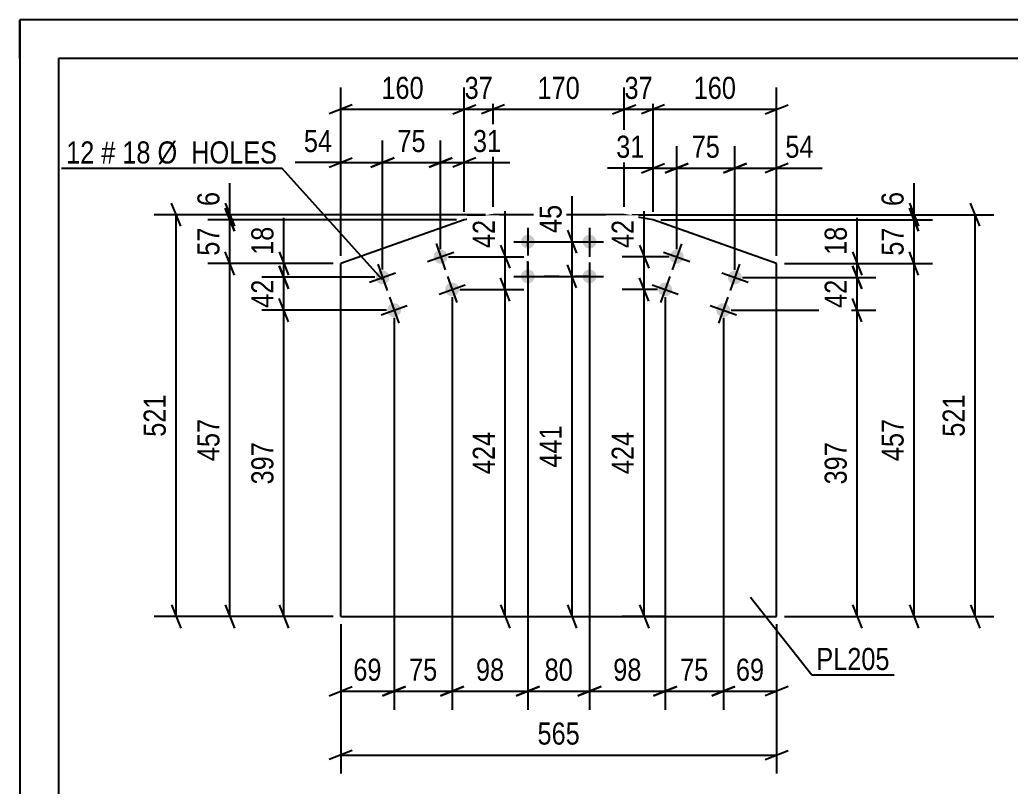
# Model space of a CAD drawing. Header units: millimetres. Extents: x 0 to 420, y 0 to 297.
# Drawn here: x 0 to 128.4, y 197.7 to 297 of the extents above; entities that cross this region are included whole.
import ezdxf

# ---------------------------------------------------------------- set-up
doc = ezdxf.new("R2010")
doc.units = ezdxf.units.MM
doc.linetypes.add('DXK_LINE_DOT2', pattern=[3.9198, 1.9599, -1.9599])
doc.styles.add('Arial Narrow', font='ARIALN.TTF', dxfattribs={"height": 0.2})

# ---------------------------------------------------------------- blocks, each defined once
blk = doc.blocks.new('Unknown-318886912-1117')
at = {"color": 5, "linetype": 'Continuous'}
for p, q in [((420, 297), (0, 297)), ((0, 297), (0, 0)), ((0, 292), (0, 297)), ((415, 292), (5, 292)), ((5, 292), (5, 5))]:
    blk.add_line(p, q, dxfattribs=at)
blk = doc.blocks.new('Part-318886912-1474 - 1415')
at = {"color": 2, "linetype": 'Continuous'}
for p, q in [((57.63, 271.1), (41.61, 265.42)), ((61.36, 271.75), (57.63, 271.1)), ((78.36, 271.75), (61.36, 271.75)), ((82.1, 271.1), (78.36, 271.75)), ((98.12, 265.42), (82.1, 271.1)), ((41.61, 219.68), (41.61, 265.42)), ((98.12, 219.68), (98.12, 265.42)), ((41.61, 219.68), (98.12, 219.68))]:
    blk.add_line(p, q, dxfattribs=at)
blk = doc.blocks.new('Bolt-318886912-1449 - 1415')
at = {"linetype": 'Continuous'}
for points in [[(55.41, 266.6, -1), (53.71, 266, -1)], [(47.87, 263.93, -1), (46.17, 263.32, -1)], [(56.91, 262.36, -1), (55.21, 261.76, -1)], [(49.37, 259.68, -1), (47.68, 259.08, -1)]]:
    blk.add_hatch(color=1, dxfattribs=at).paths.add_polyline_path(points)
at = {"color": 1, "linetype": 'Continuous'}
for p, q in [((53.96, 268), (55.16, 264.6)), ((52.86, 265.7), (56.26, 266.9)), ((46.42, 265.32), (47.62, 261.93)), ((45.32, 263.02), (48.72, 264.23)), ((55.46, 263.75), (56.66, 260.36)), ((54.37, 261.46), (57.76, 262.66)), ((47.92, 261.08), (49.13, 257.69)), ((46.83, 258.78), (50.22, 259.99))]:
    blk.add_line(p, q, dxfattribs=at)
blk = doc.blocks.new('Bolt-318886912-1454 - 1415')
at = {"linetype": 'Continuous'}
for points in [[(66.76, 268.25, -1), (64.96, 268.25, -1)], [(74.76, 268.25, -1), (72.96, 268.25, -1)], [(66.76, 263.75, -1), (64.96, 263.75, -1)], [(74.76, 263.75, -1), (72.96, 263.75, -1)]]:
    blk.add_hatch(color=1, dxfattribs=at).paths.add_polyline_path(points)
at = {"color": 1, "linetype": 'Continuous'}
for p, q in [((65.86, 270.05), (65.86, 266.45)), ((73.86, 270.05), (73.86, 266.45)), ((64.06, 268.25), (67.66, 268.25)), ((72.06, 268.25), (75.66, 268.25)), ((65.86, 265.55), (65.86, 261.95)), ((73.86, 265.55), (73.86, 261.95)), ((64.06, 263.75), (67.66, 263.75)), ((72.06, 263.75), (75.66, 263.75))]:
    blk.add_line(p, q, dxfattribs=at)
blk = doc.blocks.new('Bolt-318886912-1459 - 1415')
at = {"linetype": 'Continuous'}
for points in [[(86.02, 266, -1), (84.32, 266.6, -1)], [(93.56, 263.32, -1), (91.86, 263.92, -1)], [(84.51, 261.76, -1), (82.82, 262.36, -1)], [(92.05, 259.08, -1), (90.36, 259.68, -1)]]:
    blk.add_hatch(color=1, dxfattribs=at).paths.add_polyline_path(points)
at = {"color": 1, "linetype": 'Continuous'}
for p, q in [((85.77, 267.99), (84.57, 264.6)), ((83.47, 266.9), (86.87, 265.7)), ((93.31, 265.32), (92.11, 261.93)), ((84.27, 263.75), (83.06, 260.36)), ((91.01, 264.22), (94.41, 263.02)), ((81.97, 262.66), (85.36, 261.45)), ((91.81, 261.08), (90.6, 257.68)), ((89.51, 259.98), (92.9, 258.78))]:
    blk.add_line(p, q, dxfattribs=at)
blk = doc.blocks.new('Rectangle-318886912-1833 - 1415')
at = {"color": 1, "linetype": 'DXK_LINE_DOT2'}
blk.add_lwpolyline([(65.86, 268.25), (73.86, 268.25), (73.86, 263.75), (65.86, 263.75), (65.86, 268.25)], close=True, dxfattribs=at)
blk = doc.blocks.new('StraightDimension-318886912-1695 - 1415')
at = {"color": 7, "linetype": 'Continuous'}
for p, q in [((62.94, 266.3), (62.94, 272.21)), ((62.94, 266.3), (62.94, 272.21)), ((62.34, 267.8), (63.54, 264.8)), ((55.56, 266.3), (65.34, 266.3)), ((62.94, 262.06), (62.94, 266.3)), ((63.54, 260.56), (62.34, 263.56)), ((57.06, 262.06), (65.34, 262.06))]:
    blk.add_line(p, q, dxfattribs=at)
at = {"color": 0}
blk.add_wipeout([(62.19, 271.68), (57.99, 271.68), (57.99, 266.82), (62.19, 266.82)], dxfattribs=at)
at = {"color": 3, "style": 'Arial Narrow'}
blk.add_text('42', height=2.863, rotation=90.0002, dxfattribs=at).set_placement((61.59, 267.42))
blk = doc.blocks.new('StraightDimension-318886912-1498 - 1415')
at = {"color": 7, "linetype": 'Continuous'}
for p, q in [((33.63, 265.13), (34.83, 262.13)), ((46.02, 263.63), (31.38, 263.63)), ((34.23, 259.38), (34.23, 263.63)), ((34.83, 257.88), (33.63, 260.88)), ((47.52, 259.38), (31.38, 259.38))]:
    blk.add_line(p, q, dxfattribs=at)
at = {"color": 0}
blk.add_wipeout([(33.48, 263.93), (29.28, 263.93), (29.28, 259.08), (33.48, 259.08)], dxfattribs=at)
at = {"color": 3, "style": 'Arial Narrow'}
blk.add_text('42', height=2.863, rotation=90.0002, dxfattribs=at).set_placement((32.88, 259.68))
blk = doc.blocks.new('StraightDimension-318886912-1671 - 1415')
at = {"color": 7, "linetype": 'Continuous'}
for p, q in [((72.19, 262.25), (70.99, 265.25)), ((66.86, 263.75), (73.99, 263.75)), ((71.59, 219.68), (71.59, 263.75)), ((70.99, 221.18), (72.19, 218.18)), ((67.86, 219.68), (73.99, 219.68))]:
    blk.add_line(p, q, dxfattribs=at)
at = {"color": 0}
blk.add_wipeout([(70.84, 245.06), (66.64, 245.06), (66.64, 238.37), (70.84, 238.37)], dxfattribs=at)
at = {"color": 3, "style": 'Arial Narrow'}
blk.add_text('441', height=2.863, rotation=90.0002, dxfattribs=at).set_placement((70.24, 238.97))
blk = doc.blocks.new('StraightDimension-318886912-1792 - 1415')
at = {"color": 7, "linetype": 'Continuous'}
for p, q in [((85.17, 267.3), (85.17, 280.62)), ((92.71, 264.62), (92.71, 280.62)), ((83.67, 277.17), (86.67, 278.37)), ((85.17, 277.77), (92.71, 277.77)), ((94.21, 278.37), (91.21, 277.17))]:
    blk.add_line(p, q, dxfattribs=at)
at = {"color": 0}
blk.add_wipeout([(91.37, 278.52), (91.37, 282.72), (86.51, 282.72), (86.51, 278.52)], dxfattribs=at)
at = {"color": 3, "style": 'Arial Narrow'}
blk.add_text('75', height=2.863, dxfattribs=at).set_placement((87.11, 279.12))
blk = doc.blocks.new('StraightDimension-318886912-1513 - 1415')
at = {"color": 7, "linetype": 'Continuous'}
for p, q in [((109.16, 257.88), (107.96, 260.88)), ((92.21, 259.38), (110.96, 259.38)), ((108.56, 219.68), (108.56, 259.38)), ((107.96, 221.18), (109.16, 218.18)), ((99.12, 219.68), (110.96, 219.68))]:
    blk.add_line(p, q, dxfattribs=at)
at = {"color": 0}
blk.add_wipeout([(107.81, 242.88), (103.61, 242.88), (103.61, 236.19), (107.81, 236.19)], dxfattribs=at)
at = {"color": 3, "style": 'Arial Narrow'}
blk.add_text('397', height=2.863, rotation=90.0002, dxfattribs=at).set_placement((107.21, 236.79))
blk = doc.blocks.new('StraightDimension-318886912-1749 - 1415')
at = {"color": 7, "linetype": 'Continuous'}
for p, q in [((73.86, 262.75), (73.86, 207.6)), ((83.67, 261.06), (83.67, 207.6)), ((72.36, 209.4), (75.36, 210.6)), ((85.17, 210.6), (82.17, 209.4)), ((73.86, 210), (83.67, 210))]:
    blk.add_line(p, q, dxfattribs=at)
at = {"color": 0}
blk.add_wipeout([(81.19, 210.75), (81.19, 214.95), (76.34, 214.95), (76.34, 210.75)], dxfattribs=at)
at = {"color": 3, "style": 'Arial Narrow'}
blk.add_text('98', height=2.863, dxfattribs=at).set_placement((76.94, 211.35))
blk = doc.blocks.new('StraightDimension-318886912-1476 - 1415')
at = {"color": 7, "linetype": 'Continuous'}
for p, q in [((124.46, 270.25), (123.26, 273.25)), ((79.36, 271.75), (126.26, 271.75)), ((123.86, 219.68), (123.86, 271.75)), ((123.26, 221.18), (124.46, 218.18)), ((99.12, 219.68), (126.26, 219.68))]:
    blk.add_line(p, q, dxfattribs=at)
at = {"color": 0}
blk.add_wipeout([(123.11, 249.06), (118.91, 249.06), (118.91, 242.37), (123.11, 242.37)], dxfattribs=at)
at = {"color": 3, "style": 'Arial Narrow'}
blk.add_text('521', height=2.863, rotation=90.0002, dxfattribs=at).set_placement((122.51, 242.97))
blk = doc.blocks.new('StraightDimension-318886912-1487 - 1415')
at = {"color": 7, "linetype": 'Continuous'}
for p, q in [((34.23, 265.42), (34.23, 271.33)), ((34.23, 265.42), (34.23, 271.33)), ((33.63, 266.92), (34.83, 263.92)), ((40.61, 265.42), (31.38, 265.42)), ((34.83, 262.13), (33.63, 265.13)), ((34.23, 263.63), (34.23, 265.42)), ((46.02, 263.63), (31.38, 263.63))]:
    blk.add_line(p, q, dxfattribs=at)
at = {"color": 0}
blk.add_wipeout([(33.48, 270.8), (29.28, 270.8), (29.28, 265.94), (33.48, 265.94)], dxfattribs=at)
at = {"color": 3, "style": 'Arial Narrow'}
blk.add_text('18', height=2.863, rotation=90.0002, dxfattribs=at).set_placement((32.88, 266.54))
blk = doc.blocks.new('StraightDimension-318886912-1506 - 1415')
at = {"color": 7, "linetype": 'Continuous'}
for p, q in [((34.83, 257.88), (33.63, 260.88)), ((47.52, 259.38), (31.38, 259.38)), ((34.23, 219.68), (34.23, 259.38)), ((33.63, 221.18), (34.83, 218.18)), ((40.61, 219.68), (31.38, 219.68))]:
    blk.add_line(p, q, dxfattribs=at)
at = {"color": 0}
blk.add_wipeout([(33.48, 242.88), (29.28, 242.88), (29.28, 236.19), (33.48, 236.19)], dxfattribs=at)
at = {"color": 3, "style": 'Arial Narrow'}
blk.add_text('397', height=2.863, rotation=90.0002, dxfattribs=at).set_placement((32.88, 236.79))
blk = doc.blocks.new('StraightDimension-318886912-1519 - 1415')
at = {"color": 7, "linetype": 'Continuous'}
for p, q in [((107.96, 265.12), (109.16, 262.12)), ((93.71, 263.62), (110.96, 263.62)), ((108.56, 259.38), (108.56, 263.62)), ((109.16, 257.88), (107.96, 260.88)), ((92.21, 259.38), (110.96, 259.38))]:
    blk.add_line(p, q, dxfattribs=at)
at = {"color": 0}
blk.add_wipeout([(107.81, 263.93), (103.61, 263.93), (103.61, 259.07), (107.81, 259.07)], dxfattribs=at)
at = {"color": 3, "style": 'Arial Narrow'}
blk.add_text('42', height=2.863, rotation=90.0002, dxfattribs=at).set_placement((107.21, 259.67))
blk = doc.blocks.new('StraightDimension-318886912-1527 - 1415')
at = {"color": 7, "linetype": 'Continuous'}
for p, q in [((108.56, 265.42), (108.56, 271.32)), ((108.56, 265.42), (108.56, 271.32)), ((107.96, 266.92), (109.16, 263.92)), ((99.12, 265.42), (110.96, 265.42)), ((109.16, 262.12), (107.96, 265.12)), ((108.56, 263.62), (108.56, 265.42)), ((93.71, 263.62), (110.96, 263.62))]:
    blk.add_line(p, q, dxfattribs=at)
at = {"color": 0}
blk.add_wipeout([(107.81, 270.8), (103.61, 270.8), (103.61, 265.94), (107.81, 265.94)], dxfattribs=at)
at = {"color": 3, "style": 'Arial Narrow'}
blk.add_text('18', height=2.863, rotation=90.0002, dxfattribs=at).set_placement((107.21, 266.54))
blk = doc.blocks.new('StraightDimension-318886912-1537 - 1415')
at = {"color": 7, "linetype": 'Continuous'}
for p, q in [((20.87, 270.25), (19.67, 273.25)), ((60.36, 271.75), (17.42, 271.75)), ((20.27, 219.68), (20.27, 271.75)), ((19.67, 221.18), (20.87, 218.18)), ((40.61, 219.68), (17.42, 219.68))]:
    blk.add_line(p, q, dxfattribs=at)
at = {"color": 0}
blk.add_wipeout([(19.52, 249.06), (15.32, 249.06), (15.32, 242.37), (19.52, 242.37)], dxfattribs=at)
at = {"color": 3, "style": 'Arial Narrow'}
blk.add_text('521', height=2.863, rotation=90.0002, dxfattribs=at).set_placement((18.92, 242.97))
blk = doc.blocks.new('StraightDimension-318886912-1545 - 1415')
at = {"color": 7, "linetype": 'Continuous'}
for p, q in [((115.93, 271.75), (115.93, 275.82)), ((115.93, 271.75), (115.93, 275.82)), ((115.33, 273.25), (116.53, 270.25)), ((116.53, 269.6), (115.33, 272.6)), ((79.36, 271.75), (118.33, 271.75)), ((83.1, 271.1), (118.33, 271.1)), ((115.93, 271.1), (115.93, 271.75))]:
    blk.add_line(p, q, dxfattribs=at)
at = {"color": 0}
blk.add_wipeout([(115.18, 275.3), (110.98, 275.3), (110.98, 272.27), (115.18, 272.27)], dxfattribs=at)
at = {"color": 3, "style": 'Arial Narrow'}
blk.add_text('6', height=2.86, rotation=90.0002, dxfattribs=at).set_placement((114.58, 272.87))
blk = doc.blocks.new('StraightDimension-318886912-1553 - 1415')
at = {"color": 7, "linetype": 'Continuous'}
for p, q in [((115.33, 272.6), (116.53, 269.6)), ((83.1, 271.1), (118.33, 271.1)), ((115.93, 265.42), (115.93, 271.1)), ((116.53, 263.92), (115.33, 266.92)), ((99.12, 265.42), (118.33, 265.42))]:
    blk.add_line(p, q, dxfattribs=at)
at = {"color": 0}
blk.add_wipeout([(115.18, 270.69), (110.98, 270.69), (110.98, 265.83), (115.18, 265.83)], dxfattribs=at)
at = {"color": 3, "style": 'Arial Narrow'}
blk.add_text('57', height=2.863, rotation=90.0002, dxfattribs=at).set_placement((114.58, 266.43))
blk = doc.blocks.new('StraightDimension-318886912-1561 - 1415')
at = {"color": 7, "linetype": 'Continuous'}
for p, q in [((116.53, 263.92), (115.33, 266.92)), ((99.12, 265.42), (118.33, 265.42)), ((115.93, 219.68), (115.93, 265.42)), ((115.33, 221.18), (116.53, 218.18)), ((99.12, 219.68), (118.33, 219.68))]:
    blk.add_line(p, q, dxfattribs=at)
at = {"color": 0}
blk.add_wipeout([(115.18, 245.89), (110.98, 245.89), (110.98, 239.21), (115.18, 239.21)], dxfattribs=at)
at = {"color": 3, "style": 'Arial Narrow'}
blk.add_text('457', height=2.863, rotation=90.0002, dxfattribs=at).set_placement((114.58, 239.81))
blk = doc.blocks.new('StraightDimension-318886912-1568 - 1415')
at = {"color": 7, "linetype": 'Continuous'}
for p, q in [((27.83, 263.92), (26.63, 266.92)), ((40.61, 265.42), (24.38, 265.42)), ((27.23, 219.68), (27.23, 265.42)), ((26.63, 221.18), (27.83, 218.18)), ((40.61, 219.68), (24.38, 219.68))]:
    blk.add_line(p, q, dxfattribs=at)
at = {"color": 0}
blk.add_wipeout([(26.48, 245.89), (22.28, 245.89), (22.28, 239.21), (26.48, 239.21)], dxfattribs=at)
at = {"color": 3, "style": 'Arial Narrow'}
blk.add_text('457', height=2.863, rotation=90.0002, dxfattribs=at).set_placement((25.88, 239.81))
blk = doc.blocks.new('StraightDimension-318886912-1574 - 1415')
at = {"color": 7, "linetype": 'Continuous'}
for p, q in [((26.63, 272.6), (27.83, 269.6)), ((56.63, 271.1), (24.38, 271.1)), ((27.23, 265.42), (27.23, 271.1)), ((27.83, 263.92), (26.63, 266.92)), ((40.61, 265.42), (24.38, 265.42))]:
    blk.add_line(p, q, dxfattribs=at)
at = {"color": 0}
blk.add_wipeout([(26.48, 270.69), (22.28, 270.69), (22.28, 265.83), (26.48, 265.83)], dxfattribs=at)
at = {"color": 3, "style": 'Arial Narrow'}
blk.add_text('57', height=2.863, rotation=90.0002, dxfattribs=at).set_placement((25.88, 266.43))
blk = doc.blocks.new('StraightDimension-318886912-1582 - 1415')
at = {"color": 7, "linetype": 'Continuous'}
for p, q in [((27.23, 271.75), (27.23, 275.82)), ((27.23, 271.75), (27.23, 275.82)), ((26.63, 273.25), (27.83, 270.25)), ((27.83, 269.6), (26.63, 272.6)), ((60.36, 271.75), (24.38, 271.75)), ((56.63, 271.1), (24.38, 271.1)), ((27.23, 271.1), (27.23, 271.75))]:
    blk.add_line(p, q, dxfattribs=at)
at = {"color": 0}
blk.add_wipeout([(26.48, 275.3), (22.28, 275.3), (22.28, 272.27), (26.48, 272.27)], dxfattribs=at)
at = {"color": 3, "style": 'Arial Narrow'}
blk.add_text('6', height=2.86, rotation=90.0002, dxfattribs=at).set_placement((25.88, 272.87))
blk = doc.blocks.new('StraightDimension-318886912-1719 - 1415')
at = {"color": 7, "linetype": 'Continuous'}
for p, q in [((48.52, 258.38), (48.52, 207.6)), ((41.61, 218.68), (41.61, 207.6)), ((40.11, 209.4), (43.11, 210.6)), ((50.02, 210.6), (47.02, 209.4)), ((41.61, 210), (48.52, 210))]:
    blk.add_line(p, q, dxfattribs=at)
at = {"color": 0}
blk.add_wipeout([(47.49, 210.75), (47.49, 214.95), (42.64, 214.95), (42.64, 210.75)], dxfattribs=at)
at = {"color": 3, "style": 'Arial Narrow'}
blk.add_text('69', height=2.863, dxfattribs=at).set_placement((43.24, 211.35))
blk = doc.blocks.new('StraightDimension-318886912-1591 - 1415')
at = {"color": 7, "linetype": 'Continuous'}
for p, q in [((41.61, 218.68), (41.61, 199.33)), ((98.12, 218.68), (98.12, 199.33)), ((43.11, 202.33), (40.11, 201.13)), ((41.61, 201.73), (98.12, 201.73)), ((96.62, 201.13), (99.62, 202.33))]:
    blk.add_line(p, q, dxfattribs=at)
at = {"color": 0}
blk.add_wipeout([(73.21, 202.48), (73.21, 206.68), (66.52, 206.68), (66.52, 202.48)], dxfattribs=at)
at = {"color": 3, "style": 'Arial Narrow'}
blk.add_text('565', height=2.863, dxfattribs=at).set_placement((67.12, 203.08))
blk = doc.blocks.new('StraightDimension-318886912-1660 - 1415')
at = {"color": 7, "linetype": 'Continuous'}
for p, q in [((80.95, 266.3), (80.95, 272.2)), ((80.95, 266.3), (80.95, 272.2)), ((80.35, 267.8), (81.55, 264.8)), ((84.17, 266.3), (78.1, 266.3)), ((80.95, 262.06), (80.95, 266.3)), ((81.55, 260.56), (80.35, 263.56)), ((82.67, 262.06), (78.1, 262.06))]:
    blk.add_line(p, q, dxfattribs=at)
at = {"color": 0}
blk.add_wipeout([(80.2, 271.68), (76, 271.68), (76, 266.82), (80.2, 266.82)], dxfattribs=at)
at = {"color": 3, "style": 'Arial Narrow'}
blk.add_text('42', height=2.863, rotation=90.0002, dxfattribs=at).set_placement((79.6, 267.42))
blk = doc.blocks.new('StraightDimension-318886912-1596 - 1415')
at = {"color": 7, "linetype": 'Continuous'}
for p, q in [((82.1, 272.1), (82.1, 288.25)), ((98.12, 266.42), (98.12, 288.25)), ((83.6, 286), (80.6, 284.8)), ((82.1, 285.4), (98.12, 285.4)), ((96.62, 284.8), (99.62, 286))]:
    blk.add_line(p, q, dxfattribs=at)
at = {"color": 0}
blk.add_wipeout([(93.45, 286.15), (93.45, 290.35), (86.77, 290.35), (86.77, 286.15)], dxfattribs=at)
at = {"color": 3, "style": 'Arial Narrow'}
blk.add_text('160', height=2.863, dxfattribs=at).set_placement((87.37, 286.75))
blk = doc.blocks.new('StraightDimension-318886912-1606 - 1415')
at = {"color": 7, "linetype": 'Continuous'}
for p, q in [((78.36, 272.75), (78.36, 288.25)), ((82.1, 272.1), (82.1, 288.25)), ((76.86, 284.8), (79.86, 286)), ((78.36, 285.4), (82.1, 285.4)), ((83.6, 286), (80.6, 284.8))]:
    blk.add_line(p, q, dxfattribs=at)
at = {"color": 0}
blk.add_wipeout([(82.66, 286.15), (82.66, 290.35), (77.8, 290.35), (77.8, 286.15)], dxfattribs=at)
at = {"color": 3, "style": 'Arial Narrow'}
blk.add_text('37', height=2.863, dxfattribs=at).set_placement((78.4, 286.75))
blk = doc.blocks.new('StraightDimension-318886912-1823 - 1415')
at = {"color": 7, "linetype": 'Continuous'}
for p, q in [((41.61, 266.42), (41.61, 281.36)), ((47.02, 264.63), (47.02, 281.36)), ((40.11, 277.91), (43.11, 279.11)), ((48.52, 279.11), (45.52, 277.91)), ((41.61, 278.51), (35.7, 278.51)), ((41.61, 278.51), (35.7, 278.51)), ((41.61, 278.51), (47.02, 278.51))]:
    blk.add_line(p, q, dxfattribs=at)
at = {"color": 0}
blk.add_wipeout([(41.08, 279.26), (41.08, 283.46), (36.23, 283.46), (36.23, 279.26)], dxfattribs=at)
at = {"color": 3, "style": 'Arial Narrow'}
blk.add_text('54', height=2.863, dxfattribs=at).set_placement((36.83, 279.86))
blk = doc.blocks.new('StraightDimension-318886912-1616 - 1415')
at = {"color": 7, "linetype": 'Continuous'}
for p, q in [((61.36, 272.75), (61.36, 288.25)), ((78.36, 272.75), (78.36, 288.25)), ((62.86, 286), (59.86, 284.8)), ((61.36, 285.4), (78.36, 285.4)), ((76.86, 284.8), (79.86, 286))]:
    blk.add_line(p, q, dxfattribs=at)
at = {"color": 0}
blk.add_wipeout([(73.21, 286.15), (73.21, 290.35), (66.52, 290.35), (66.52, 286.15)], dxfattribs=at)
at = {"color": 3, "style": 'Arial Narrow'}
blk.add_text('170', height=2.863, dxfattribs=at).set_placement((67.12, 286.75))
blk = doc.blocks.new('StraightDimension-318886912-1626 - 1415')
at = {"color": 7, "linetype": 'Continuous'}
for p, q in [((57.63, 272.1), (57.63, 288.25)), ((61.36, 272.75), (61.36, 288.25)), ((56.13, 284.8), (59.13, 286)), ((57.63, 285.4), (61.36, 285.4)), ((62.86, 286), (59.86, 284.8))]:
    blk.add_line(p, q, dxfattribs=at)
at = {"color": 0}
blk.add_wipeout([(61.93, 286.15), (61.93, 290.35), (57.07, 290.35), (57.07, 286.15)], dxfattribs=at)
at = {"color": 3, "style": 'Arial Narrow'}
blk.add_text('37', height=2.863, dxfattribs=at).set_placement((57.67, 286.75))
blk = doc.blocks.new('StraightDimension-318886912-1636 - 1415')
at = {"color": 7, "linetype": 'Continuous'}
for p, q in [((41.61, 266.42), (41.61, 288.25)), ((57.63, 272.1), (57.63, 288.25)), ((43.11, 286), (40.11, 284.8)), ((41.61, 285.4), (57.63, 285.4)), ((56.13, 284.8), (59.13, 286))]:
    blk.add_line(p, q, dxfattribs=at)
at = {"color": 0}
blk.add_wipeout([(52.96, 286.15), (52.96, 290.35), (46.28, 290.35), (46.28, 286.15)], dxfattribs=at)
at = {"color": 3, "style": 'Arial Narrow'}
blk.add_text('160', height=2.863, dxfattribs=at).set_placement((46.88, 286.75))
blk = doc.blocks.new('StraightDimension-318886912-1647 - 1415')
at = {"color": 7, "linetype": 'Continuous'}
for p, q in [((81.55, 260.56), (80.35, 263.56)), ((82.67, 262.06), (78.1, 262.06)), ((80.95, 219.68), (80.95, 262.06)), ((80.35, 221.18), (81.55, 218.18)), ((83.66, 219.68), (78.1, 219.68))]:
    blk.add_line(p, q, dxfattribs=at)
at = {"color": 0}
blk.add_wipeout([(80.2, 244.21), (76, 244.21), (76, 237.53), (80.2, 237.53)], dxfattribs=at)
at = {"color": 3, "style": 'Arial Narrow'}
blk.add_text('424', height=2.863, rotation=90.0002, dxfattribs=at).set_placement((79.6, 238.13))
blk = doc.blocks.new('StraightDimension-318886912-1684 - 1415')
at = {"color": 7, "linetype": 'Continuous'}
for p, q in [((71.59, 268.25), (71.59, 274.15)), ((71.59, 268.25), (71.59, 274.15)), ((70.99, 269.75), (72.19, 266.75)), ((66.86, 268.25), (73.99, 268.25)), ((71.59, 263.75), (71.59, 268.25)), ((72.19, 262.25), (70.99, 265.25)), ((66.86, 263.75), (73.99, 263.75))]:
    blk.add_line(p, q, dxfattribs=at)
at = {"color": 0}
blk.add_wipeout([(70.84, 273.63), (66.64, 273.63), (66.64, 268.77), (70.84, 268.77)], dxfattribs=at)
at = {"color": 3, "style": 'Arial Narrow'}
blk.add_text('45', height=2.863, rotation=90.0002, dxfattribs=at).set_placement((70.24, 269.37))
blk = doc.blocks.new('StraightDimension-318886912-1705 - 1415')
at = {"color": 7, "linetype": 'Continuous'}
for p, q in [((63.54, 260.56), (62.34, 263.56)), ((57.06, 262.06), (65.34, 262.06)), ((62.94, 219.68), (62.94, 262.06)), ((62.34, 221.18), (63.54, 218.18)), ((58.06, 219.68), (65.34, 219.68))]:
    blk.add_line(p, q, dxfattribs=at)
at = {"color": 0}
blk.add_wipeout([(62.19, 244.21), (57.99, 244.21), (57.99, 237.53), (62.19, 237.53)], dxfattribs=at)
at = {"color": 3, "style": 'Arial Narrow'}
blk.add_text('424', height=2.863, rotation=90.0002, dxfattribs=at).set_placement((61.59, 238.13))
blk = doc.blocks.new('StraightDimension-318886912-1725 - 1415')
at = {"color": 7, "linetype": 'Continuous'}
for p, q in [((56.06, 261.06), (56.06, 207.6)), ((48.52, 258.38), (48.52, 207.6)), ((47.02, 209.4), (50.02, 210.6)), ((57.56, 210.6), (54.56, 209.4)), ((48.52, 210), (56.06, 210))]:
    blk.add_line(p, q, dxfattribs=at)
at = {"color": 0}
blk.add_wipeout([(54.72, 210.75), (54.72, 214.95), (49.87, 214.95), (49.87, 210.75)], dxfattribs=at)
at = {"color": 3, "style": 'Arial Narrow'}
blk.add_text('75', height=2.863, dxfattribs=at).set_placement((50.47, 211.35))
blk = doc.blocks.new('StraightDimension-318886912-1733 - 1415')
at = {"color": 7, "linetype": 'Continuous'}
for p, q in [((65.86, 262.75), (65.86, 207.6)), ((56.06, 261.06), (56.06, 207.6)), ((54.56, 209.4), (57.56, 210.6)), ((67.36, 210.6), (64.36, 209.4)), ((56.06, 210), (65.86, 210))]:
    blk.add_line(p, q, dxfattribs=at)
at = {"color": 0}
blk.add_wipeout([(63.39, 210.75), (63.39, 214.95), (58.54, 214.95), (58.54, 210.75)], dxfattribs=at)
at = {"color": 3, "style": 'Arial Narrow'}
blk.add_text('98', height=2.863, dxfattribs=at).set_placement((59.14, 211.35))
blk = doc.blocks.new('StraightDimension-318886912-1741 - 1415')
at = {"color": 7, "linetype": 'Continuous'}
for p, q in [((65.86, 262.75), (65.86, 207.6)), ((73.86, 262.75), (73.86, 207.6)), ((64.36, 209.4), (67.36, 210.6)), ((75.36, 210.6), (72.36, 209.4)), ((65.86, 210), (73.86, 210))]:
    blk.add_line(p, q, dxfattribs=at)
at = {"color": 0}
blk.add_wipeout([(72.29, 210.75), (72.29, 214.95), (67.44, 214.95), (67.44, 210.75)], dxfattribs=at)
at = {"color": 3, "style": 'Arial Narrow'}
blk.add_text('80', height=2.863, dxfattribs=at).set_placement((68.04, 211.35))
blk = doc.blocks.new('StraightDimension-318886912-1757 - 1415')
at = {"color": 7, "linetype": 'Continuous'}
for p, q in [((83.67, 261.06), (83.67, 207.6)), ((91.21, 258.38), (91.21, 207.6)), ((82.17, 209.4), (85.17, 210.6)), ((92.71, 210.6), (89.71, 209.4)), ((83.67, 210), (91.21, 210))]:
    blk.add_line(p, q, dxfattribs=at)
at = {"color": 0}
blk.add_wipeout([(89.86, 210.75), (89.86, 214.95), (85.01, 214.95), (85.01, 210.75)], dxfattribs=at)
at = {"color": 3, "style": 'Arial Narrow'}
blk.add_text('75', height=2.863, dxfattribs=at).set_placement((85.61, 211.35))
blk = doc.blocks.new('StraightDimension-318886912-1765 - 1415')
at = {"color": 7, "linetype": 'Continuous'}
for p, q in [((91.21, 258.38), (91.21, 207.6)), ((98.12, 218.68), (98.12, 207.6)), ((89.71, 209.4), (92.71, 210.6)), ((99.62, 210.6), (96.62, 209.4)), ((91.21, 210), (98.12, 210))]:
    blk.add_line(p, q, dxfattribs=at)
at = {"color": 0}
blk.add_wipeout([(97.09, 210.75), (97.09, 214.95), (92.24, 214.95), (92.24, 210.75)], dxfattribs=at)
at = {"color": 3, "style": 'Arial Narrow'}
blk.add_text('69', height=2.863, dxfattribs=at).set_placement((92.84, 211.35))
blk = doc.blocks.new('StraightDimension-318886912-1772 - 1415')
at = {"color": 7, "linetype": 'Continuous'}
for p, q in [((82.1, 272.1), (82.1, 280.62)), ((85.17, 267.3), (85.17, 280.62)), ((82.1, 277.77), (76.19, 277.77)), ((82.1, 277.77), (76.19, 277.77)), ((80.6, 277.17), (83.6, 278.37)), ((82.1, 277.77), (85.17, 277.77)), ((86.67, 278.37), (83.67, 277.17))]:
    blk.add_line(p, q, dxfattribs=at)
at = {"color": 0}
blk.add_wipeout([(81.57, 278.52), (81.57, 282.72), (76.72, 282.72), (76.72, 278.52)], dxfattribs=at)
at = {"color": 3, "style": 'Arial Narrow'}
blk.add_text('31', height=2.863, dxfattribs=at).set_placement((77.32, 279.12))
blk = doc.blocks.new('StraightDimension-318886912-1782 - 1415')
at = {"color": 7, "linetype": 'Continuous'}
for p, q in [((92.71, 264.62), (92.71, 280.62)), ((98.12, 266.42), (98.12, 280.62)), ((91.21, 277.17), (94.21, 278.37)), ((92.71, 277.77), (98.12, 277.77)), ((99.62, 278.37), (96.62, 277.17)), ((98.12, 277.77), (104.03, 277.77)), ((98.12, 277.77), (104.03, 277.77))]:
    blk.add_line(p, q, dxfattribs=at)
at = {"color": 0}
blk.add_wipeout([(103.5, 278.52), (103.5, 282.72), (98.65, 282.72), (98.65, 278.52)], dxfattribs=at)
at = {"color": 3, "style": 'Arial Narrow'}
blk.add_text('54', height=2.863, dxfattribs=at).set_placement((99.25, 279.12))
blk = doc.blocks.new('StraightDimension-318886912-1803 - 1415')
at = {"color": 7, "linetype": 'Continuous'}
for p, q in [((54.56, 267.3), (54.56, 281.36)), ((57.63, 272.1), (57.63, 281.36)), ((53.06, 277.91), (56.06, 279.11)), ((59.13, 279.11), (56.13, 277.91)), ((54.56, 278.51), (57.63, 278.51)), ((57.63, 278.51), (63.54, 278.51)), ((57.63, 278.51), (63.54, 278.51))]:
    blk.add_line(p, q, dxfattribs=at)
at = {"color": 0}
blk.add_wipeout([(63.01, 279.26), (63.01, 283.46), (58.15, 283.46), (58.15, 279.26)], dxfattribs=at)
at = {"color": 3, "style": 'Arial Narrow'}
blk.add_text('31', height=2.863, dxfattribs=at).set_placement((58.75, 279.86))
blk = doc.blocks.new('StraightDimension-318886912-1813 - 1415')
at = {"color": 7, "linetype": 'Continuous'}
for p, q in [((47.02, 264.63), (47.02, 281.36)), ((54.56, 267.3), (54.56, 281.36)), ((45.52, 277.91), (48.52, 279.11)), ((56.06, 279.11), (53.06, 277.91)), ((47.02, 278.51), (54.56, 278.51))]:
    blk.add_line(p, q, dxfattribs=at)
at = {"color": 0}
blk.add_wipeout([(53.22, 279.26), (53.22, 283.46), (48.36, 283.46), (48.36, 279.26)], dxfattribs=at)
at = {"color": 3, "style": 'Arial Narrow'}
blk.add_text('75', height=2.863, dxfattribs=at).set_placement((48.96, 279.86))
blk = doc.blocks.new('MarkSet-318886912-1872 - 1415')
at = {"color": 0}
for points in [[(9.66, 278.38), (9.66, 281.38), (6.01, 281.38), (6.01, 278.38)], [(12.39, 278.38), (12.39, 281.38), (10.56, 281.38), (10.56, 278.38)], [(16.95, 278.38), (16.95, 281.38), (13.29, 281.38), (13.29, 278.38)], [(33.37, 278.38), (33.37, 281.38), (17.85, 281.38), (17.85, 278.38)]]:
    blk.add_wipeout(points, dxfattribs=at)
for points in [[(9.66, 278.38), (9.66, 281.38), (6.01, 281.38), (6.01, 278.38)], [(12.39, 278.38), (12.39, 281.38), (10.56, 281.38), (10.56, 278.38)], [(16.95, 278.38), (16.95, 281.38), (13.29, 281.38), (13.29, 278.38)], [(33.37, 278.38), (33.37, 281.38), (17.85, 281.38), (17.85, 278.38)]]:
    blk.add_wipeout(points, dxfattribs=at)
at = {"color": 7, "linetype": 'Continuous'}
for p in [(5.41, 277.78), (46.96, 263.33)]:
    blk.add_line(p, (33.97, 277.78), dxfattribs=at)
at = {"color": 3, "style": 'Arial Narrow'}
for s, height, p in [('12', 2.863, (6.01, 278.38)), ('#', 2.86, (10.56, 278.38)), ('18', 2.863, (13.29, 278.38)), ('Ø  HOLES', 2.863, (17.85, 278.38))]:
    blk.add_text(s, height=height, dxfattribs=at).set_placement(p)
blk = doc.blocks.new('Mark-318886912-1470 - 1415')
at = {"color": 0}
blk.add_wipeout([(112.77, 212.74), (112.77, 215.74), (103.27, 215.74), (103.27, 212.74)], dxfattribs=at)
blk.add_wipeout([(112.77, 212.74), (112.77, 215.74), (103.27, 215.74), (103.27, 212.74)], dxfattribs=at)
at = {"color": 30, "linetype": 'Continuous'}
for p, q in [((94.73, 222.2), (102.67, 212.14)), ((102.67, 212.14), (113.37, 212.14))]:
    blk.add_line(p, q, dxfattribs=at)
at = {"color": 3, "style": 'Arial Narrow'}
blk.add_text('PL205', height=2.863, dxfattribs=at).set_placement((103.27, 212.74))

msp = doc.modelspace()

# ---------------------------------------------------------------- block references
for name in ['Unknown-318886912-1117', 'Part-318886912-1474 - 1415', 'Bolt-318886912-1454 - 1415', 'Bolt-318886912-1449 - 1415', 'Rectangle-318886912-1833 - 1415', 'Bolt-318886912-1459 - 1415']:
    msp.add_blockref(name, (0, 0))

# ---------------------------------------------------------------- next in the draw order: block references
for name in ['StraightDimension-318886912-1792 - 1415', 'StraightDimension-318886912-1695 - 1415', 'StraightDimension-318886912-1498 - 1415', 'StraightDimension-318886912-1671 - 1415', 'StraightDimension-318886912-1513 - 1415']:
    msp.add_blockref(name, (0, 0))

# ---------------------------------------------------------------- next in the draw order: block references
for name in ['StraightDimension-318886912-1487 - 1415', 'StraightDimension-318886912-1749 - 1415', 'StraightDimension-318886912-1506 - 1415']:
    msp.add_blockref(name, (0, 0))

# ---------------------------------------------------------------- next in the draw order: block references
for name in ['StraightDimension-318886912-1537 - 1415', 'StraightDimension-318886912-1476 - 1415']:
    msp.add_blockref(name, (0, 0))

# ---------------------------------------------------------------- next in the draw order: block references
for name in ['StraightDimension-318886912-1568 - 1415', 'StraightDimension-318886912-1519 - 1415']:
    msp.add_blockref(name, (0, 0))

# ---------------------------------------------------------------- next in the draw order: block references
for name in ['StraightDimension-318886912-1574 - 1415', 'StraightDimension-318886912-1527 - 1415', 'StraightDimension-318886912-1719 - 1415']:
    msp.add_blockref(name, (0, 0))

# ---------------------------------------------------------------- next in the draw order: block references
for name in ['StraightDimension-318886912-1582 - 1415', 'StraightDimension-318886912-1545 - 1415']:
    msp.add_blockref(name, (0, 0))

# ---------------------------------------------------------------- next in the draw order: block references
for name in ['StraightDimension-318886912-1823 - 1415', 'StraightDimension-318886912-1553 - 1415']:
    msp.add_blockref(name, (0, 0))

# ---------------------------------------------------------------- next in the draw order: block references
for name in ['StraightDimension-318886912-1660 - 1415', 'StraightDimension-318886912-1561 - 1415']:
    msp.add_blockref(name, (0, 0))

# ---------------------------------------------------------------- next in the draw order: block references
for name in ['StraightDimension-318886912-1596 - 1415', 'StraightDimension-318886912-1591 - 1415']:
    msp.add_blockref(name, (0, 0))

# ---------------------------------------------------------------- next in the draw order: block references
for name in ['StraightDimension-318886912-1606 - 1415', 'StraightDimension-318886912-1782 - 1415', 'StraightDimension-318886912-1705 - 1415', 'StraightDimension-318886912-1647 - 1415']:
    msp.add_blockref(name, (0, 0))

# ---------------------------------------------------------------- next in the draw order: block references
for name in ['StraightDimension-318886912-1616 - 1415', 'StraightDimension-318886912-1725 - 1415', 'StraightDimension-318886912-1757 - 1415']:
    msp.add_blockref(name, (0, 0))

# ---------------------------------------------------------------- next in the draw order: block references
for name in ['StraightDimension-318886912-1626 - 1415', 'StraightDimension-318886912-1772 - 1415', 'StraightDimension-318886912-1684 - 1415', 'StraightDimension-318886912-1765 - 1415']:
    msp.add_blockref(name, (0, 0))

# ---------------------------------------------------------------- next in the draw order: block references
for name in ['StraightDimension-318886912-1636 - 1415', 'StraightDimension-318886912-1733 - 1415', 'Mark-318886912-1470 - 1415']:
    msp.add_blockref(name, (0, 0))

# ---------------------------------------------------------------- next in the draw order: block references
for name in ['StraightDimension-318886912-1803 - 1415', 'StraightDimension-318886912-1741 - 1415']:
    msp.add_blockref(name, (0, 0))

# ---------------------------------------------------------------- next in the draw order: block references
msp.add_blockref('StraightDimension-318886912-1813 - 1415', (0, 0))

# ---------------------------------------------------------------- next in the draw order: block references
msp.add_blockref('MarkSet-318886912-1872 - 1415', (0, 0))

doc.saveas('drawing.dxf')
